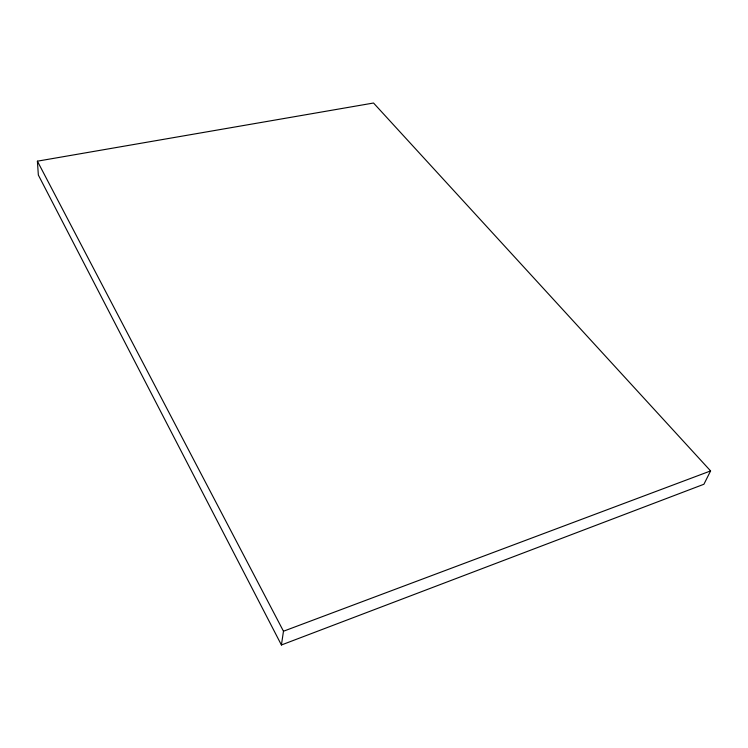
<?xml version="1.0" encoding="UTF-8"?>
<svg xmlns="http://www.w3.org/2000/svg" width="748" height="748" viewBox="0 0 748 748"><rect width="100%" height="100%" fill="white"/><g stroke="black" fill="none" stroke-linecap="round" stroke-linejoin="round"><path stroke-width="1.12" d="M281.416 644.982L283.473 631.228L37.4 161.175L373.533 103.018L710.6 470.922L703.905 484.255L281.416 644.982L38.344 175.032L37.4 161.175M283.473 631.228L710.6 470.922"/></g></svg>
